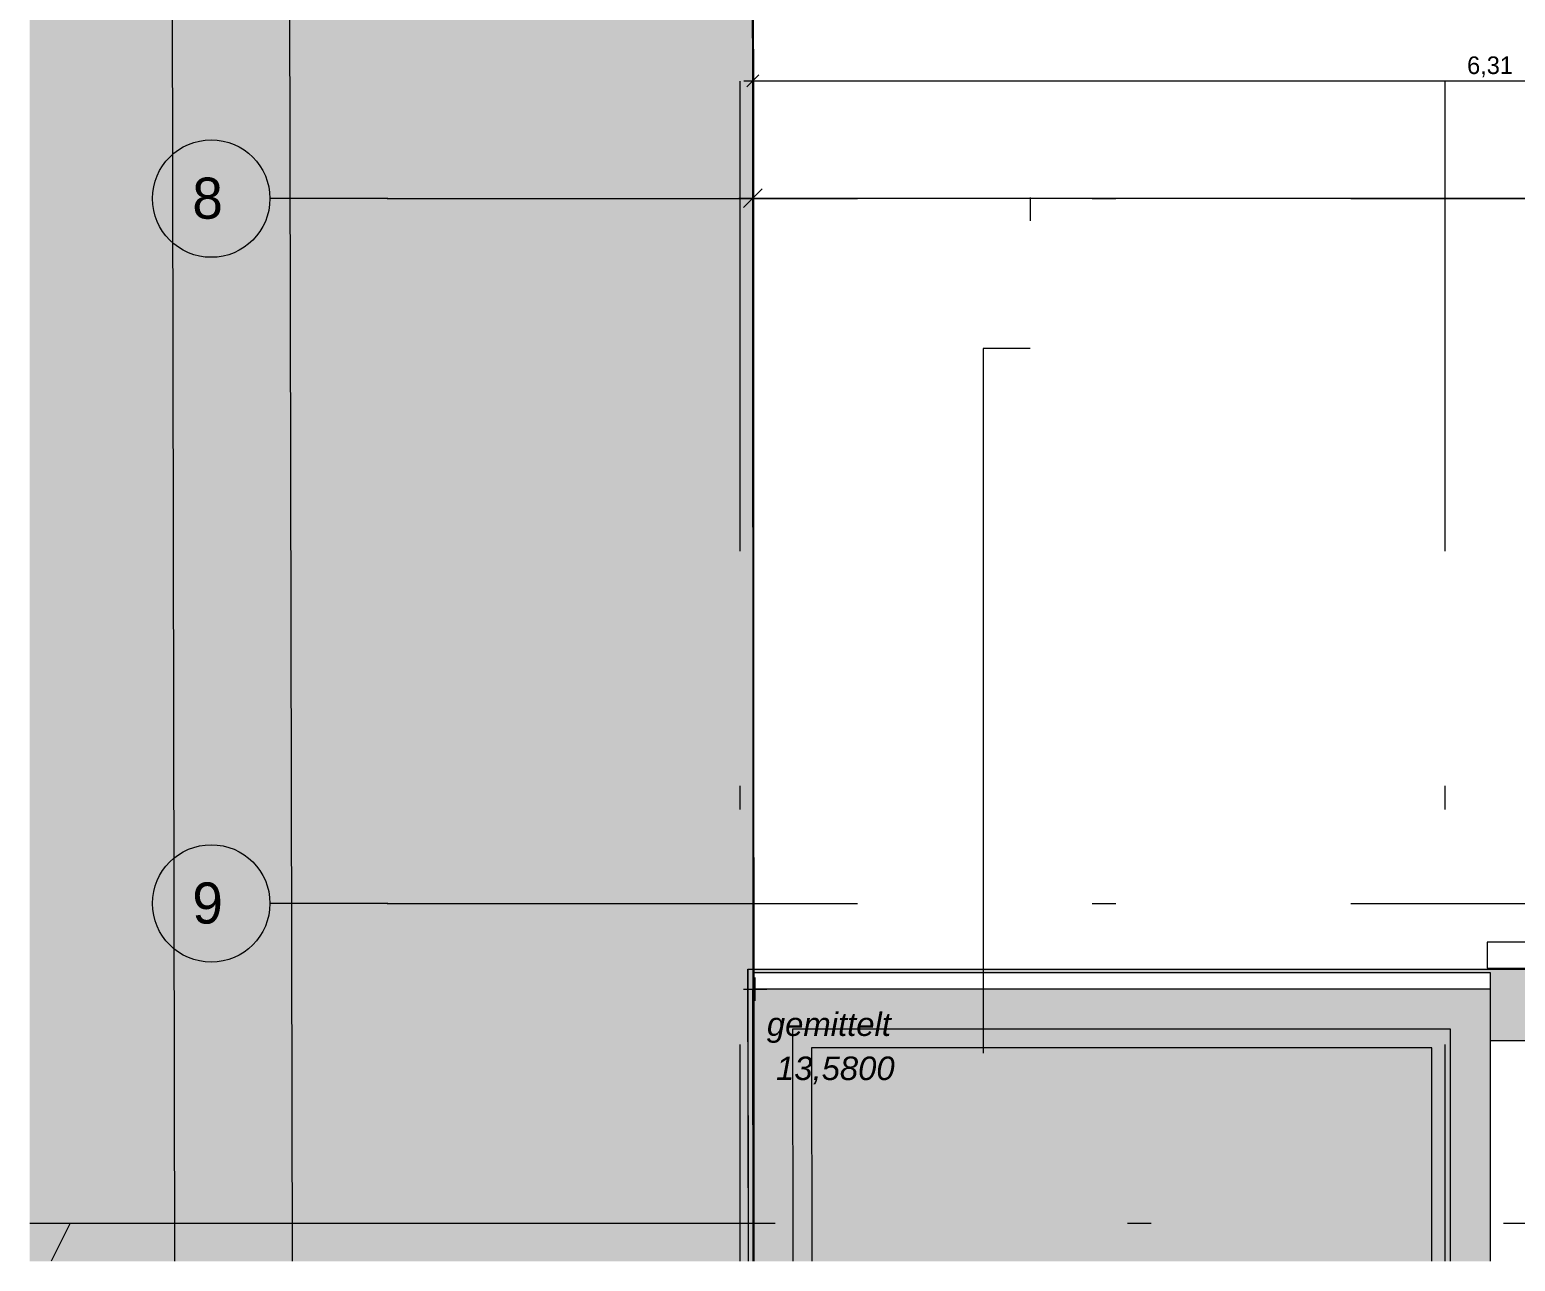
# Model space of a CAD drawing. Header units: metres. Extents: x -3 to 171, y -23 to 41.
# Drawn here: x -3.02 to 3.3, y -22.52 to -17.28 of the extents above; entities that cross this region are included whole.
import ezdxf

# ---------------------------------------------------------------- set-up
doc = ezdxf.new("R2010")
doc.units = ezdxf.units.M
doc.header["$MEASUREMENT"] = 0
doc.linetypes.add('Achse', pattern=[0.004, 0.002, -0.001, 0, -0.001])
doc.linetypes.add('Schnittlinie', pattern=[0.006, 0.003, -0.0015, 0, -0.0015])
for name, color, linetype in [('6._Dach PP STG1_1_000 Achsraster', 7, 'Continuous'), ('6._Dach PP STG1_1_220 Bodenaufbau - Außen_ Gefälle', 7, 'Continuous'), ('6._Dach PP STG1_1_330 Dachaufbau', 7, 'Continuous'), ('6._Dach PP STG1_1_611 Entwässerung', 7, 'Continuous'), ('6._Dach PP STG1_1_725 Nachbarbebauung', 7, 'Continuous'), ('6._Dach PP STG1_1_840 Baulinien', 7, 'Continuous'), ('6._Dach PP STG1_1_851 Marker Schnitt', 7, 'Continuous'), ('6._Dach PP STG1_1_910 Allgemein Lageplan Höhen', 7, 'Continuous'), ('6._Dach PP STG1_1_950 Polierplan Bemaßung', 7, 'Continuous')]:
    doc.layers.add(name, color=color, linetype=linetype)
doc.styles.add('ERSTELLTER_STIL_2', font='')
doc.styles.add('ERSTELLTER_STIL_3', font='arialbi.ttf')
doc.styles.get('ERSTELLTER_STIL_2').set_extended_font_data('Eurostile')
doc.linetypes.add('Grenze Grundstück', pattern='A,0,[1,415_260415_PP_VA_1_9 DD STG11.Shx,S=0.00031746,R=0,X=0,Y=0],-0.04,0', length=0.04)

msp = doc.modelspace()

# ---------------------------------------------------------------- hatches: boundary and pattern name
at = {"layer": '6._Dach PP STG1_1_220 Bodenaufbau - Außen_ Gefälle', "linetype": 'Continuous', "lineweight": 0, "true_color": 0x323232}
msp.add_hatch(color=250, dxfattribs=at).paths.add_polyline_path([(0.2244, -21.535), (0.2257, -22.5231), (3.025, -22.5231), (3.025, -21.535)])
at = {"layer": '6._Dach PP STG1_1_330 Dachaufbau', "linetype": 'Continuous', "lineweight": 0, "true_color": 0x000000}
msp.add_hatch(color=18, dxfattribs=at).paths.add_polyline_path([(5.555, -21.2791), (0.0345, -21.2791), (0.036, -22.5231), (0.0598, -22.5231), (0.0598, -21.295), (3.195, -21.295), (3.195, -21.585), (3.455, -21.585), (3.455, -22.5231), (3.7148, -22.5231), (3.7148, -22.2008), (4.4948, -22.2008), (4.4948, -22.5231), (5.4509, -22.5231), (5.4509, -22.14), (5.555, -22.14)])
at = {"layer": '6._Dach PP STG1_1_725 Nachbarbebauung', "linetype": 'Continuous', "lineweight": 0, "true_color": 0x1f1f1f}
msp.add_hatch(color=250, dxfattribs=at).paths.add_polyline_path([(-3.0225, -22.5231), (0.0585, -22.5231), (0.0528, -14.1947), (0.0564, -12.2031), (0.0099, -2.0785), (-3.0225, -2.0701)])
at = {"layer": '6._Dach PP STG1_1_725 Nachbarbebauung', "linetype": 'Continuous', "lineweight": 13, "true_color": 0xefefef}
for points in [[(0.0543, -21.3651), (0.0557, -22.5231), (0.3057, -22.5231), (0.3046, -21.6151), (2.945, -21.6151), (2.945, -22.5231), (3.195, -22.5231), (3.195, -21.3651)], [(2.945, -21.6151), (0.3046, -21.6151), (0.3057, -22.5231), (2.945, -22.5231)]]:
    msp.add_hatch(color=7, dxfattribs=at).paths.add_polyline_path(points)
at = {"layer": '6._Dach PP STG1_1_851 Marker Schnitt', "linetype": 'Continuous', "lineweight": 0, "true_color": 0x000000}
msp.add_hatch(color=18, dxfattribs=at).paths.add_polyline_path([(-2.85, -22.3608), (-3.0225, -22.3608), (-3.0225, -22.5231), (-2.9312, -22.5231)])

# ---------------------------------------------------------------- linework, layer by layer
at = {"layer": '6._Dach PP STG1_1_000 Achsraster', "color": 5, "linetype": 'Achse', "lineweight": 0, "ltscale": 1000}
for p, q in [((0, 3), (0, -22.5231)), ((3, 3), (3, -22.5231)), ((-1.5, -18), (-2, -18)), ((-1.5, -18), (21, -18)), ((-1.5, -21), (-2, -21)), ((-1.5, -21), (21, -21))]:
    msp.add_line(p, q, dxfattribs=at)
at = {"layer": '6._Dach PP STG1_1_000 Achsraster', "color": 5, "linetype": 'Continuous', "lineweight": 0, "ltscale": 1000}
for centre in [(-2.25, -18), (-2.25, -21)]:
    msp.add_circle(centre, 0.25, dxfattribs=at)
at = {"layer": '6._Dach PP STG1_1_000 Achsraster', "color": 5, "linetype": 'Achse', "lineweight": 0, "ltscale": 1000}
for p in [(-1.5, -18), (-1.5, -18), (-1.5, -21), (-1.5, -21)]:
    msp.add_point(p, dxfattribs=at)
at = {"layer": '6._Dach PP STG1_1_220 Bodenaufbau - Außen_ Gefälle', "color": 7, "linetype": 'Continuous', "lineweight": 13, "ltscale": 1000, "flags": 128}
msp.add_lwpolyline([(3.025, -22.5231), (3.025, -21.535), (0.2244, -21.535), (0.2257, -22.5231)], dxfattribs=at)
at = {"layer": '6._Dach PP STG1_1_330 Dachaufbau', "color": 7, "linetype": 'Continuous', "lineweight": 18, "ltscale": 1000, "flags": 128}
for points in [[(0.0344, -21.2791), (0.0359, -22.5231)], [(0.036, -22.5231), (0.0345, -21.2791)], [(0.0345, -21.2791), (5.555, -21.2791)], [(3.195, -21.295), (0.0598, -21.295)], [(0.0598, -21.295), (0.0598, -22.5231)], [(3.195, -21.585), (3.195, -21.295)], [(3.455, -21.585), (3.195, -21.585)]]:
    msp.add_lwpolyline(points, dxfattribs=at)
at = {"layer": '6._Dach PP STG1_1_611 Entwässerung', "color": 171, "linetype": 'Continuous', "lineweight": 13, "ltscale": 1000, "true_color": 0x6c6cff, "flags": 128}
msp.add_lwpolyline([(3.1809, -21.275), (5.435, -21.275), (5.435, -21.165), (3.1809, -21.165)], close=True, dxfattribs=at)
at = {"layer": '6._Dach PP STG1_1_725 Nachbarbebauung', "color": 8, "linetype": 'Continuous', "lineweight": 13, "ltscale": 1000, "flags": 128}
msp.add_lwpolyline([(0.0585, -22.5231), (0.0528, -14.1947), (0.0564, -12.2031), (0.0099, -2.0785), (-3.0225, -2.0701)], dxfattribs=at)
at = {"layer": '6._Dach PP STG1_1_725 Nachbarbebauung', "color": 7, "linetype": 'Continuous', "lineweight": 13, "ltscale": 1000, "flags": 128}
for points in [[(3.195, -22.5231), (3.195, -21.3651), (0.0543, -21.3651), (0.0557, -22.5231)], [(2.945, -22.5231), (2.945, -21.6151), (0.3046, -21.6151), (0.3057, -22.5231)], [(2.945, -22.5231), (2.945, -21.6151), (0.3046, -21.6151), (0.3057, -22.5231)]]:
    msp.add_lwpolyline(points, dxfattribs=at)
at = {"layer": '6._Dach PP STG1_1_840 Baulinien', "color": 76, "linetype": 'Grenze Grundstück', "lineweight": 13, "ltscale": 1000, "true_color": 0x3f7f02, "flags": 128}
msp.add_lwpolyline([(0.0612, -22.5231), (0.0564, -12.2031), (0, -0.0002), (18.985, -0.0012), (18.958, -11.4452), (18.9035, -19.5703), (18.8897, -22.5231)], dxfattribs=at)
at = {"layer": '6._Dach PP STG1_1_851 Marker Schnitt', "color": 7, "linetype": 'Schnittlinie', "lineweight": 13, "ltscale": 1000}
for p, q in [((1.235, 4.805), (1.235, -18.6375)), ((1.235, -18.6375), (1.035, -18.6375)), ((1.035, -18.6375), (1.035, -22.5231)), ((-2.85, -22.3608), (5.8845, -22.3608))]:
    msp.add_line(p, q, dxfattribs=at)
at = {"layer": '6._Dach PP STG1_1_851 Marker Schnitt', "color": 7, "linetype": 'Continuous', "lineweight": 13, "ltscale": 1000, "flags": 128}
msp.add_lwpolyline([(-3.0225, -22.3608), (-2.85, -22.3608), (-2.9312, -22.5231)], dxfattribs=at)
at = {"layer": '6._Dach PP STG1_1_910 Allgemein Lageplan Höhen', "color": 7, "linetype": 'Continuous', "lineweight": 13, "ltscale": 1000}
for p, q in [((0.015, -21.365), (0.115, -21.365)), ((0.065, -21.415), (0.065, -21.315))]:
    msp.add_line(p, q, dxfattribs=at)
at = {"layer": '6._Dach PP STG1_1_950 Polierplan Bemaßung', "color": 1, "linetype": 'Continuous', "lineweight": 13, "ltscale": 1000, "true_color": 0xfb0106}
for p, q in [((-2.4497, -0.005), (-2.4057, -22.5231)), ((-1.9258, -12.207), (-1.9057, -22.5231)), ((0.0549, -18.0733), (0.0549, -17.9233)), ((-0.0051, -17.9983), (0.0549, -17.9983)), ((0.0949, -17.9583), (0.0149, -18.0383)), ((0.0549, -17.9983), (18.9349, -17.9983))]:
    msp.add_line(p, q, dxfattribs=at)
at = {"layer": '6._Dach PP STG1_1_950 Polierplan Bemaßung', "color": 7, "linetype": 'Continuous', "lineweight": 13, "ltscale": 1000}
for p, q in [((0.0175, -17.4989), (0.055, -17.4989)), ((0.08, -17.4739), (0.03, -17.5239)), ((0.055, -17.5457), (0.055, -17.452)), ((0.055, -17.4989), (6.365, -17.4989))]:
    msp.add_line(p, q, dxfattribs=at)

# ---------------------------------------------------------------- texts
at = {"layer": '6._Dach PP STG1_1_000 Achsraster', "color": 5, "linetype": 'Continuous', "lineweight": 0, "char_height": 0.175, "attachment_point": 1, "style": 'ERSTELLTER_STIL_2'}
for s, insert in [('\\A1;{\\pql;\\pt0;\\fEurostile|b0|i0|c0|p0;\\W1.000000;8}', (-2.3305, -17.9107)), ('\\A1;{\\pql;\\pt0;\\fEurostile|b0|i0|c0|p0;\\W1.000000;9}', (-2.3305, -20.9107))]:
    msp.add_mtext(s, dxfattribs=dict(at, insert=insert))
at = {"layer": '6._Dach PP STG1_1_910 Allgemein Lageplan Höhen', "color": 7, "linetype": 'Continuous', "lineweight": 13, "char_height": 0.1, "attachment_point": 1, "style": 'ERSTELLTER_STIL_3'}
for s, insert in [('\\A1;{\\pql;\\fArial Italic|b0|i0|c0|p0;\\W1.000000;gemittelt}', (0.115, -21.4639)), ('\\A1;{\\pql;\\fArial Italic|b0|i0|c0|p0;\\W1.000000; 13,5800}', (0.115, -21.6517))]:
    msp.add_mtext(s, dxfattribs=dict(at, insert=insert))
at = {"layer": '6._Dach PP STG1_1_950 Polierplan Bemaßung', "color": 7, "linetype": 'Continuous', "lineweight": 13, "insert": (3.0951, -17.4839), "char_height": 0.075, "width": 0.22978, "attachment_point": 7, "style": 'ERSTELLTER_STIL_2'}
msp.add_mtext('\\A1;{\\pql;\\fEurostile|b0|i0|c0|p0;\\W1.000000;6,31}', dxfattribs=at)

doc.saveas('drawing.dxf')
